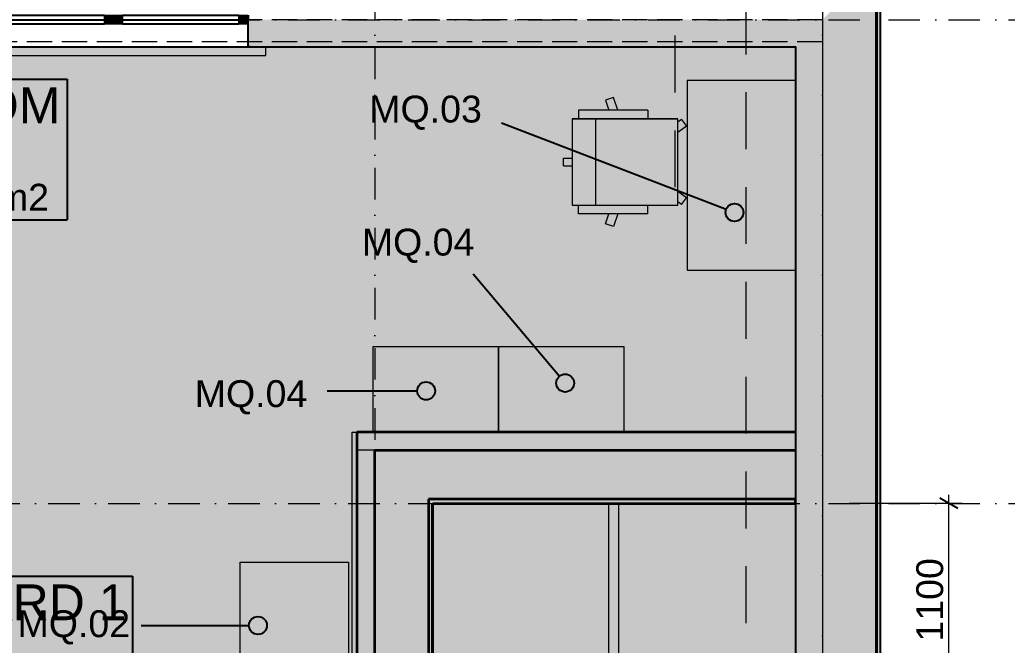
# Model space of a CAD drawing. Header units: millimetres. Extents: x -14278 to 96025, y -22378 to 34603.
# Drawn here: x 86368 to 91884, y 11759 to 15250 of the extents above; entities that cross this region are included whole.
import ezdxf
from ezdxf.enums import TextEntityAlignment as Align

# ---------------------------------------------------------------- set-up
doc = ezdxf.new("R2010")
doc.units = ezdxf.units.MM
doc.header["$MEASUREMENT"] = 0
for name, pattern in [('Dashed', [282.222223, 141.111112, -141.111112]), ('Dot & Dashed', [335.138881, 176.388884, -88.194442, 0, -70.555556]), ('Hidden Line', [195.611112, 141.111112, -54.5]), ('Long Dashed', [529.166651, 317.499995, -211.666656])]:
    doc.linetypes.add(name, pattern=pattern)
for name, color, linetype in [('A-Zz_20_10_90-T_TextFFEInternal', 7, 'Continuous'), ('A-Zz_60_50_80-P_MarkerSection', 7, 'Continuous'), ('A-Zz_60_50_80-P_MarkerSectionStairs', 7, 'Continuous'), ('New0', 7, 'Continuous'), ('NewA-Ee_25_10-M_WallsExternal', 7, 'Continuous'), ('NewA-Ee_25_10-M_WallsInternal', 7, 'Continuous'), ('NewA-Ee_30_10-M_Roofs', 7, 'Continuous'), ('NewA-Ee_30_40-M_Floors', 7, 'Continuous'), ('NewA-Ee_40_20-M_GeneralFFAndEInternalFixed', 7, 'Continuous'), ('NewA-Ee_40_20-M_GeneralFFAndEInternalMovable', 7, 'Continuous'), ('NewA-SL-M_SpacesInternal', 7, 'Continuous'), ('NewA-Ss_30_25-M_CeilingAndSoffitSystems', 7, 'Continuous'), ('NewA-Zz_20_10_90-T_TextFFEInternal', 7, 'Continuous'), ('NewA-Zz_20_20-D_DimensionDetail', 7, 'Continuous'), ('NewA-Zz_35_40_80-M_GridStructural', 7, 'Continuous'), ('NewA-Zz_50_90_00-M_GrossInternal', 7, 'Continuous'), ('NewA-Zz_60_50_90-P_VoidOpening', 7, 'Continuous')]:
    doc.layers.add(name, color=color, linetype=linetype)
doc.styles.add('GENERATED_STYLE_1', font='')
doc.styles.get('GENERATED_STYLE_1').set_extended_font_data('Arial')
doc.dimstyles.new('GENERATED_STYLE__1', dxfattribs={"dimtxt": 150, "dimasz": 76, "dimexe": 0.18, "dimexo": 300, "dimgap": 0.09, "dimtad": 1, "dimdec": 0, "dimzin": 0, "dimdsep": 46, "dimtxsty": 'GENERATED_STYLE_1', "dimblk": 'ARROWHEAD_2', "dimblk1": 'ARROWHEAD_2', "dimblk2": 'ARROWHEAD_2', "dimcen": 0.09, "dimclrd": 6, "dimclre": 6, "dimclrt": 7, "dimazin": 0, "dimtfac": 1, "dimtdec": 4, "dimtmove": 0, "dimatfit": 3, "dimfxl": 0, "dimtolj": 1, "dimtzin": 0, "dimarcsym": 0})

# ---------------------------------------------------------------- blocks, each defined once
blk = doc.blocks.new('STAIR #2_218_29_2', base_point=(92496.8, 9623.1))
at = {"layer": 'NewA-SL-M_SpacesInternal', "color": 253, "linetype": 'Continuous', "lineweight": 13}
for p, q in [((88675.8, 12550), (88675.8, 8050)), ((90701.4, 12550), (88675.8, 12550)), ((90701.4, 6700.3), (90701.4, 12550)), ((88675.8, 8050), (88351.7, 8050)), ((88351.7, 8050), (88351.7, 6700.3)), ((88351.7, 6700.3), (90701.4, 6700.3))]:
    blk.add_line(p, q, dxfattribs=at)
at = {"layer": 'NewA-SL-M_SpacesInternal', "linetype": 'Continuous'}
for p, q in [((91800.7, 9976.7), (91800.7, 9662.4)), ((91800.7, 9976.7), (93192.9, 9976.7)), ((93192.9, 9976.7), (93192.9, 9662.4)), ((91800.7, 9662.4), (91800.7, 9426.7)), ((93192.9, 9662.4), (93192.9, 9426.7)), ((91800.7, 9426.7), (91800.7, 9191)), ((93192.9, 9426.7), (93192.9, 9191)), ((91800.7, 9191), (93192.9, 9191))]:
    blk.add_line(p, q, dxfattribs=at)
at = {"layer": 'NewA-SL-M_SpacesInternal', "color": 5, "lineweight": 70, "style": 'GENERATED_STYLE_1'}
for tag, height, p in [('ROOM_NAME', 200, (92496.8, 9931)), ('ROOM_NUMBER', 150, (92496.8, 9628.1)), ('adj_text', 150, (92496.8, 9392.4))]:
    blk.add_attdef(tag, text='', height=height, dxfattribs=at).set_placement(p, align=Align.TOP_CENTER)
blk = doc.blocks.new('Slab_29_2', base_point=(88251.7, 6550.5))
at = {"layer": 'NewA-Ee_30_40-M_Floors', "linetype": 'Continuous', "lineweight": 13}
blk.add_hatch(color=254, dxfattribs=at).paths.add_polyline_path([(88251.7, 6550.5), (88251.7, 12847.7), (90701.4, 12847.7), (90701.4, 15099.7), (56152, 15099.7), (56152, 6550.5)])
at = {"layer": 'NewA-Ee_30_40-M_Floors', "color": 6, "linetype": 'Continuous', "lineweight": 13, "flags": 128}
blk.add_lwpolyline([(88251.7, 6550.5), (56152, 6550.5), (56152, 15099.7), (90701.4, 15099.7), (90701.4, 12847.7), (88251.7, 12847.7)], close=True, dxfattribs=at)
blk = doc.blocks.new('BEDROOM_215_36_2', base_point=(85873.5, 14565))
at = {"layer": 'NewA-SL-M_SpacesInternal', "color": 253, "linetype": 'Continuous', "lineweight": 13}
for p, q in [((90701.4, 15099.7), (84348.7, 15099.7)), ((90701.4, 12947.7), (90701.4, 15099.7)), ((88251.7, 11096.4), (88251.7, 12947.7)), ((88251.7, 12947.7), (90701.4, 12947.7))]:
    blk.add_line(p, q, dxfattribs=at)
at = {"layer": 'NewA-SL-M_SpacesInternal', "linetype": 'Continuous'}
for p, q in [((85114.8, 14918.6), (86632.1, 14918.6)), ((86632.1, 14918.6), (86632.1, 14604.3)), ((86632.1, 14604.3), (86632.1, 14368.6)), ((86632.1, 14368.6), (86632.1, 14132.8)), ((85114.8, 14132.8), (86632.1, 14132.8))]:
    blk.add_line(p, q, dxfattribs=at)
at = {"layer": 'NewA-SL-M_SpacesInternal', "color": 5, "lineweight": 70, "style": 'GENERATED_STYLE_1'}
for tag, height, p in [('ROOM_NAME', 200, (85873.5, 14872.8)), ('ROOM_NUMBER', 150, (85873.5, 14570)), ('adj_text', 150, (85873.5, 14334.3))]:
    blk.add_attdef(tag, text='', height=height, dxfattribs=at).set_placement(p, align=Align.TOP_CENTER)
blk = doc.blocks.new('CUPBOARD 1_215B_56_2', base_point=(86056.5, 11790.4))
at = {"layer": 'NewA-SL-M_SpacesInternal', "linetype": 'Continuous'}
for p, q in [((85114.8, 12144), (85114.8, 11829.7)), ((85114.8, 12144), (86998.1, 12144)), ((86998.1, 12144), (86998.1, 11829.7)), ((85114.8, 11829.7), (85114.8, 11594)), ((86998.1, 11829.7), (86998.1, 11594)), ((85114.8, 11594), (85114.8, 11358.3)), ((86998.1, 11594), (86998.1, 11358.3)), ((85114.8, 11358.3), (86998.1, 11358.3))]:
    blk.add_line(p, q, dxfattribs=at)
at = {"layer": 'NewA-SL-M_SpacesInternal', "color": 253, "linetype": 'Continuous', "lineweight": 13}
for p, q in [((87524.3, 10971.4), (87524.3, 9081)), ((88251.7, 10971.4), (87524.3, 10971.4)), ((88251.7, 9081), (88251.7, 10971.4)), ((87524.3, 9081), (88251.7, 9081))]:
    blk.add_line(p, q, dxfattribs=at)
at = {"layer": 'NewA-SL-M_SpacesInternal', "color": 5, "lineweight": 70, "style": 'GENERATED_STYLE_1'}
for tag, height, p in [('ROOM_NAME', 200, (86056.5, 12098.3)), ('ROOM_NUMBER', 150, (86056.5, 11795.4)), ('adj_text', 150, (86056.5, 11559.7))]:
    blk.add_attdef(tag, text='', height=height, dxfattribs=at).set_placement(p, align=Align.TOP_CENTER)
blk = doc.blocks.new('Slab_45_2', base_point=(84348.7, 15099.7))
at = {"layer": 'NewA-Ss_30_25-M_CeilingAndSoffitSystems', "linetype": 'Continuous', "lineweight": 0}
blk.add_hatch(color=255, dxfattribs=at).paths.add_polyline_path([(84348.7, 15099.7), (84348.7, 11096.4), (86121.3, 11096.4), (86121.3, 8145.4), (87399.3, 8145.4), (87399.3, 11096.4), (88225.4, 11096.4), (88225.4, 12947.7), (90701.4, 12947.7), (90701.4, 15099.7)])
at = {"layer": 'NewA-Ss_30_25-M_CeilingAndSoffitSystems', "color": 6, "linetype": 'Continuous', "lineweight": 13, "flags": 128}
blk.add_lwpolyline([(84348.7, 15099.7), (84348.7, 11096.4), (86121.3, 11096.4), (86121.3, 8145.4), (87399.3, 8145.4), (87399.3, 11096.4), (88225.4, 11096.4), (88225.4, 12947.7), (90701.4, 12947.7), (90701.4, 15099.7)], close=True, dxfattribs=at)
blk = doc.blocks.new('Slab_47_2', base_point=(90701.4, 6700.3))
at = {"layer": 'NewA-Ss_30_25-M_CeilingAndSoffitSystems', "linetype": 'Continuous', "lineweight": 0}
blk.add_hatch(color=255, dxfattribs=at).paths.add_polyline_path([(90701.4, 6700.3), (90701.4, 12550), (88669.9, 12550), (88669.9, 7827.6), (88351.7, 7827.6), (88351.7, 6700.3)])
at = {"layer": 'NewA-Ss_30_25-M_CeilingAndSoffitSystems', "color": 6, "linetype": 'Continuous', "lineweight": 13, "flags": 128}
blk.add_lwpolyline([(90701.4, 6700.3), (88351.7, 6700.3), (88351.7, 7827.6), (88669.9, 7827.6), (88669.9, 12550), (90701.4, 12550)], close=True, dxfattribs=at)
blk = doc.blocks.new('Slab_49_2', base_point=(89657.9, 12550))
at = {"layer": 'NewA-Ee_30_40-M_Floors', "linetype": 'Continuous', "lineweight": 13}
blk.add_hatch(color=254, dxfattribs=at).paths.add_polyline_path([(89657.9, 12550), (89657.9, 11439.8), (89713.4, 11439.8), (89713.4, 12550)])
at = {"layer": 'NewA-Ee_30_40-M_Floors', "color": 6, "linetype": 'Continuous', "lineweight": 13, "flags": 128}
blk.add_lwpolyline([(89657.9, 12550), (89713.4, 12550), (89713.4, 11439.8), (89657.9, 11439.8)], close=True, dxfattribs=at)
blk = doc.blocks.new('Double Window 19_2')
at = {"layer": 'NewA-Ee_25_10-M_WallsExternal', "linetype": 'Continuous', "lineweight": 13}
for points in [[(-750, 0), (-750, -50), (-700, -50), (-700, 0)], [(0, -50), (0, 0), (-50, 0), (-50, -50)], [(0, 0), (0, -50), (50, -50), (50, 0)], [(750, -50), (750, 0), (700, 0), (700, -50)]]:
    blk.add_hatch(color=104, dxfattribs=at).paths.add_polyline_path(points)
at = {"layer": 'NewA-Ee_25_10-M_WallsExternal', "linetype": 'Continuous'}
for p, q in [((-750, 300), (-750, 340)), ((-750, 340), (750, 340)), ((750, 340), (750, 300)), ((-700, 0), (-50, 0)), ((50, 0), (700, 0)), ((-750, -24.9), (-750, -50)), ((-700, -25), (-50, -25)), ((-50, -50), (-700, -50)), ((50, -25), (700, -25)), ((700, -50), (50, -50)), ((750, -24.9), (750, -50)), ((-750, -175.2), (750, -175.2))]:
    blk.add_line(p, q, dxfattribs=at)
at = {"layer": 'NewA-Ee_25_10-M_WallsExternal', "linetype": 'Dashed'}
blk.add_line((-750, 300), (750, 300), dxfattribs=at)
at = {"layer": 'NewA-Ee_25_10-M_WallsExternal', "color": 24, "linetype": 'Continuous', "lineweight": 13}
for p, q in [((-750, 0), (-700, 0)), ((-700, 0), (-700, -50)), ((-50, -50), (-50, 0)), ((-50, 0), (0, 0)), ((0, 0), (50, 0)), ((50, 0), (50, -50)), ((700, -50), (700, 0)), ((700, 0), (750, 0)), ((-700, -50), (-750, -50)), ((0, -50), (-50, -50)), ((50, -50), (0, -50)), ((750, -50), (700, -50))]:
    blk.add_line(p, q, dxfattribs=at)
at = {"layer": 'NewA-Ee_25_10-M_WallsExternal', "color": 92, "linetype": 'Continuous', "lineweight": 35}
for p, q in [((-750, 0), (-750, -24.9)), ((750, 0), (750, -24.9))]:
    blk.add_line(p, q, dxfattribs=at)
blk = doc.blocks.new('Wall_68_2', base_point=(56001.7, 15250))
at = {"layer": 'NewA-Ee_25_10-M_WallsExternal', "linetype": 'Continuous', "lineweight": 13}
for points in [[(90851.7, 15250), (87641.7, 15250), (87641.7, 15224.9), (87654.7, 15224.9), (87654.7, 15179.6), (90781.3, 15179.6)], [(87654.7, 15099.7), (87654.7, 15224.9), (87641.7, 15224.9), (87641.7, 15099.7)], [(87654.7, 15116.1), (90717.8, 15116.1), (90781.3, 15179.6), (87654.7, 15179.6)], [(87654.7, 15116.1), (87654.7, 15099.7), (90701.4, 15099.7), (90717.8, 15116.1)]]:
    blk.add_hatch(color=6, dxfattribs=at).paths.add_polyline_path(points)
at = {"layer": 'NewA-Ee_25_10-M_WallsExternal', "color": 92, "linetype": 'Continuous', "lineweight": 35}
blk.add_line((87641.7, 15274.9), (87641.7, 15250), dxfattribs=at)
at = {"layer": 'NewA-Ee_25_10-M_WallsExternal', "linetype": 'Continuous'}
for p, q in [((87641.7, 15250), (87641.7, 15224.9)), ((87641.7, 15224.9), (87641.7, 15179.6)), ((87641.7, 15179.6), (87641.7, 15116.1)), ((87641.7, 15116.1), (87641.7, 15099.7)), ((87654.7, 15099.7), (87641.7, 15099.7))]:
    blk.add_line(p, q, dxfattribs=at)
at = {"layer": 'NewA-Ee_25_10-M_WallsExternal', "linetype": 'Continuous', "flags": 128}
blk.add_lwpolyline([(87654.7, 15099.7), (90701.4, 15099.7)], dxfattribs=at)
at = {"layer": 'NewA-Ee_25_10-M_WallsExternal', "linetype": 'Continuous', "zscale": 1000}
blk.add_blockref('Double Window 19_2', (86891.7, 15274.9), dxfattribs=at)
blk = doc.blocks.new('Wall_70_2', base_point=(90851.7, 15250))
at = {"layer": 'NewA-Ee_25_10-M_WallsExternal', "linetype": 'Continuous', "lineweight": 13}
for points in [[(91156.5, 15554.8), (91156.5, 6245.2), (91176.6, 6225.1), (91176.6, 15574.9)], [(90851.7, 15250), (90851.7, 6550), (91151.8, 6250), (91151.8, 15550)], [(90781.3, 15179.6), (90781.3, 6620.4), (90851.7, 6550), (90851.7, 15250)], [(90717.8, 15116.1), (90717.8, 6683.9), (90781.3, 6620.4), (90781.3, 15179.6)], [(90701.4, 15099.7), (90701.4, 6700.3), (90717.8, 6683.9), (90717.8, 15116.1)]]:
    blk.add_hatch(color=6, dxfattribs=at).paths.add_polyline_path(points)
at = {"layer": 'NewA-Ee_25_10-M_WallsExternal', "color": 92, "linetype": 'Continuous', "lineweight": 35}
blk.add_line((91151.8, 15550), (91151.8, 6250), dxfattribs=at)
at = {"layer": 'NewA-Ee_25_10-M_WallsExternal', "linetype": 'Continuous'}
blk.add_line((91156.5, 15554.8), (91156.5, 6245.2), dxfattribs=at)
at = {"layer": 'NewA-Ee_25_10-M_WallsExternal', "linetype": 'Continuous', "flags": 128}
for points in [[(91176.6, 6225.1), (91176.6, 15574.9)], [(90701.4, 15099.7), (90701.4, 12947.7)], [(90701.4, 12847.7), (90701.4, 6700.3)]]:
    blk.add_lwpolyline(points, dxfattribs=at)
blk = doc.blocks.new('Door 19_12')
at = {"layer": 'NewA-Ee_25_10-M_WallsInternal', "linetype": 'Continuous', "lineweight": 13}
for points in [[(465, 930), (420, 930), (420, 0), (465, 0)], [(-465, -100), (-465, 0), (-505, 0), (-505, -100)], [(505, -100), (505, 0), (465, 0), (465, -100)]]:
    blk.add_hatch(color=255, dxfattribs=at).paths.add_polyline_path(points)
at = {"layer": 'NewA-Ee_25_10-M_WallsInternal', "linetype": 'Continuous'}
for p, q in [((420, 0), (420, 930)), ((420, 930), (465, 930)), ((465, 930), (465, 0)), ((-465, 0), (-505, 0)), ((-505, 0), (-505, -100)), ((-465, -100), (-465, 0)), ((465, 0), (420, 0)), ((505, 0), (465, 0)), ((465, 0), (465, -100)), ((505, -100), (505, 0)), ((-505, -100), (-465, -100)), ((465, -100), (505, -100))]:
    blk.add_line(p, q, dxfattribs=at)
at = {"layer": 'NewA-Ee_25_10-M_WallsInternal', "color": 92, "linetype": 'Continuous', "lineweight": 35}
for p, q in [((-505, -100), (-505, 0)), ((505, -100), (505, 0))]:
    blk.add_line(p, q, dxfattribs=at)
at = {"layer": 'NewA-Ee_25_10-M_WallsInternal', "color": 6, "linetype": 'Continuous', "lineweight": 13}
blk.add_arc((465, 0), 930, 90, 180, dxfattribs=at)
blk = doc.blocks.new('D Marker 19')
at = {"layer": 'NewA-Ee_25_10-M_WallsInternal', "style": 'GENERATED_STYLE_1'}
blk.add_attdef('AC_WIDO_ID', text='', height=125, dxfattribs=at).set_placement((-262.1, 94.8), align=Align.BOTTOM_LEFT)
blk = doc.blocks.new('Wall_113_2', base_point=(88251.7, 6550))
at = {"layer": 'NewA-Ee_25_10-M_WallsInternal', "linetype": 'Continuous', "lineweight": 13}
for points in [[(88351.7, 12847.7), (88251.7, 12947.7), (88251.7, 7755.1), (88351.7, 7755.1)], [(88251.7, 6745.1), (88251.7, 6700.3), (88351.7, 6700.3), (88351.7, 6745.1)]]:
    blk.add_hatch(color=6, dxfattribs=at).paths.add_polyline_path(points)
at = {"layer": 'NewA-Ee_25_10-M_WallsInternal', "color": 92, "linetype": 'Continuous', "lineweight": 35}
for p, q in [((88251.7, 7755.1), (88351.7, 7755.1)), ((88251.7, 6745.1), (88351.7, 6745.1))]:
    blk.add_line(p, q, dxfattribs=at)
at = {"layer": 'NewA-Ee_25_10-M_WallsInternal', "color": 92, "linetype": 'Continuous', "lineweight": 35, "flags": 128}
for points in [[(88251.7, 12947.7), (88251.7, 11096.4)], [(88351.7, 11096.4), (88351.7, 12847.7)], [(88251.7, 10971.4), (88251.7, 9081)], [(88351.7, 9081), (88351.7, 10971.4)], [(88251.7, 8956), (88251.7, 8145.4)], [(88351.7, 7755.1), (88351.7, 8956)], [(88251.7, 7995.4), (88251.7, 7755.1)], [(88251.7, 6745.1), (88251.7, 6700.3)], [(88351.7, 6700.3), (88351.7, 6745.1)]]:
    blk.add_lwpolyline(points, dxfattribs=at)
at = {"layer": 'NewA-Ee_25_10-M_WallsInternal', "linetype": 'Continuous', "zscale": 1000, "rotation": 270}
blk.add_blockref('Door 19_12', (88351.7, 7250.1), dxfattribs=at)
at = {"layer": 'NewA-Ee_25_10-M_WallsInternal'}
ref = blk.add_blockref('D Marker 19', (88251.7, 7250.1), dxfattribs=dict(at, rotation=90))
ref.add_attrib('AC_WIDO_ID', 'D217B', dxfattribs={"color": 7, "height": 125, "rotation": 90, "style": 'GENERATED_STYLE_1'}).set_placement((88580.8, 7030.9), align=Align.BOTTOM_LEFT)
blk = doc.blocks.new('Wall_114_2', base_point=(88251.7, 12947.7))
at = {"layer": 'NewA-Ee_25_10-M_WallsInternal', "linetype": 'Continuous', "lineweight": 13}
blk.add_hatch(color=6, dxfattribs=at).paths.add_polyline_path([(88351.7, 12847.7), (90701.4, 12847.7), (90701.4, 12947.7), (88251.7, 12947.7)])
at = {"layer": 'NewA-Ee_25_10-M_WallsInternal', "color": 92, "linetype": 'Continuous', "lineweight": 35, "flags": 128}
for points in [[(90701.4, 12947.7), (88251.7, 12947.7)], [(88351.7, 12847.7), (90701.4, 12847.7)]]:
    blk.add_lwpolyline(points, dxfattribs=at)
blk = doc.blocks.new('Wall_133_2', base_point=(88675.8, 12550))
at = {"layer": 'NewA-Ee_25_10-M_WallsInternal', "linetype": 'Continuous', "lineweight": 13}
blk.add_hatch(color=6, dxfattribs=at).paths.add_polyline_path([(88675.8, 12550), (90701.4, 12550), (90701.4, 12575), (88650.8, 12575)])
at = {"layer": 'NewA-Ee_25_10-M_WallsInternal', "color": 92, "linetype": 'Continuous', "lineweight": 35, "flags": 128}
for points in [[(90701.4, 12575), (88650.8, 12575)], [(88675.8, 12550), (90701.4, 12550)], [(90701.4, 12550), (90701.4, 12575)]]:
    blk.add_lwpolyline(points, dxfattribs=at)
blk = doc.blocks.new('Wall_134_2', base_point=(88675.8, 12550))
at = {"layer": 'NewA-Ee_25_10-M_WallsInternal', "linetype": 'Continuous', "lineweight": 13}
blk.add_hatch(color=6, dxfattribs=at).paths.add_polyline_path([(88650.8, 12575), (88650.8, 8075), (88675.8, 8050), (88675.8, 12550)])
at = {"layer": 'NewA-Ee_25_10-M_WallsInternal', "color": 92, "linetype": 'Continuous', "lineweight": 35, "flags": 128}
for points in [[(88650.8, 12575), (88650.8, 8075)], [(88675.8, 8050), (88675.8, 12550)]]:
    blk.add_lwpolyline(points, dxfattribs=at)
blk = doc.blocks.new('Standard grid marker')
at = {"layer": 'NewA-Zz_35_40_80-M_GridStructural', "color": 6, "linetype": 'Dot & Dashed', "lineweight": 13}
blk.add_line((1000, 0), (18130.8, 0), dxfattribs=at)
at = {"layer": 'NewA-Zz_35_40_80-M_GridStructural', "style": 'GENERATED_STYLE_1'}
blk.add_attdef('AC_MarkerText_1', text='', height=250, rotation=90, dxfattribs=at).set_placement((-250, 14.3), align=Align.MIDDLE_CENTER)
blk = doc.blocks.new('Standard grid marker_2')
at = {"layer": 'NewA-Zz_35_40_80-M_GridStructural', "color": 6, "linetype": 'Dot & Dashed', "lineweight": 13}
blk.add_line((1000, 0), (40175.6, 0), dxfattribs=at)
at = {"layer": 'NewA-Zz_35_40_80-M_GridStructural', "style": 'GENERATED_STYLE_1'}
blk.add_attdef('AC_MarkerText_1', text='', height=250, dxfattribs=at).set_placement((41425.6, 14.3), align=Align.MIDDLE_CENTER)
blk = doc.blocks.new('Standard grid marker_3')
at = {"layer": 'NewA-Zz_35_40_80-M_GridStructural', "color": 6, "linetype": 'Dot & Dashed', "lineweight": 13}
blk.add_line((0, 0), (19130.8, 0), dxfattribs=at)
blk = doc.blocks.new('Venetian Blind 19')
at = {"layer": 'NewA-Ee_40_20-M_GeneralFFAndEInternalFixed', "color": 1, "linetype": 'Continuous', "lineweight": 18}
for p, q in [((1700, 50), (0, 50)), ((0, 50), (0, 0)), ((0, 0), (1700, 0)), ((1700, 0), (1700, 50))]:
    blk.add_line(p, q, dxfattribs=at)
blk = doc.blocks.new('Office Desk Rect 19')
at = {"layer": 'NewA-Ee_40_20-M_GeneralFFAndEInternalMovable', "color": 1, "linetype": 'Continuous', "lineweight": 18}
for p, q in [((1058.8625, 604.8375), (0, 604.8375)), ((0, 604.8375), (0, 0)), ((1058.8625, 0), (1058.8625, 604.8375)), ((0, 0), (1058.8625, 0))]:
    blk.add_line(p, q, dxfattribs=at)
blk = doc.blocks.new('Office Chair 04 19')
at = {"layer": 'NewA-Ee_40_20-M_GeneralFFAndEInternalMovable', "color": 1, "linetype": 'Continuous', "lineweight": 18}
for p, q in [((335.5, 682), (335.5, 632.6)), ((335.5, 682), (379.5, 682)), ((379.5, 682), (379.5, 632.6)), ((597.6, 632.6), (117.3, 632.6)), ((117.3, 632.6), (117.3, 43.3)), ((117.3, 632.6), (117.3, 43.3)), ((597.6, 632.6), (597.6, 43.3)), ((597.6, 43.3), (597.6, 632.6)), ((597.6, 632.6), (597.6, 43.3)), ((67.3, 210.1), (67.3, 598.2)), ((67.3, 598.2), (117.3, 598.2)), ((647.6, 598.2), (597.6, 598.2)), ((647.6, 210.1), (647.6, 598.2)), ((117.3, 501), (597.6, 501)), ((-3.2, 401.5), (11.5, 446.7)), ((11.5, 446.7), (67.3, 428.6)), ((703.4, 446.7), (647.6, 428.6)), ((718.1, 401.5), (703.4, 446.7)), ((67.3, 378.6), (-3.2, 401.5)), ((647.6, 378.6), (718.1, 401.5)), ((67.3, 210.1), (117.3, 210.1)), ((67.3, 210.1), (117.3, 210.1)), ((647.6, 210.1), (597.6, 210.1)), ((647.6, 210.1), (597.6, 210.1)), ((117.3, 43.3), (597.6, 43.3)), ((119.9, 21.7), (135.6, 43.3)), ((119.9, 21.7), (157.3, -5.4)), ((157.3, -5.4), (192.7, 43.3)), ((557.7, -5.4), (522.2, 43.3)), ((595, 21.7), (557.7, -5.4)), ((595, 21.7), (579.3, 43.3))]:
    blk.add_line(p, q, dxfattribs=at)
blk = doc.blocks.new('Wardrobe 19')
at = {"layer": 'NewA-Ee_40_20-M_GeneralFFAndEInternalMovable', "color": 1, "linetype": 'Continuous', "lineweight": 18}
for p, q in [((1059.4, 604.8), (0, 604.8)), ((0, 604.8), (0, 0)), ((1059.4, 0), (1059.4, 604.8)), ((0, 0), (1059.4, 0))]:
    blk.add_line(p, q, dxfattribs=at)
blk = doc.blocks.new('Credenza 19_2')
at = {"layer": 'NewA-Ee_40_20-M_GeneralFFAndEInternalMovable', "color": 1, "linetype": 'Continuous', "lineweight": 18}
for p, q in [((700, 478.4), (0, 478.4)), ((0, 478.4), (0, 0)), ((700, 0), (700, 478.4)), ((0, 0), (700, 0))]:
    blk.add_line(p, q, dxfattribs=at)
blk = doc.blocks.new('Beam_16_2', base_point=(90851.7, 6550))
at = {"layer": 'NewA-Ee_30_10-M_Roofs', "color": 6, "linetype": 'Hidden Line', "lineweight": 13}
for q in [(56001.7, 15250), (90851.7, 6550)]:
    blk.add_line((90851.7, 15250), q, dxfattribs=at)
blk = doc.blocks.new('Line_91_2', base_point=(87046.8, 11869.1))
at = {"layer": 'NewA-Zz_20_10_90-T_TextFFEInternal', "linetype": 'Continuous'}
blk.add_hatch(color=256, dxfattribs=at).paths.add_polyline_path([(87748.3, 11869.1), (87744.5, 11888.2), (87733.7, 11904.4), (87717.4, 11915.3), (87698.3, 11919.1), (87679.2, 11915.3), (87663, 11904.4), (87652.1, 11888.2), (87648.3, 11869.1), (87652.1, 11849.9), (87663, 11833.7), (87679.2, 11822.9), (87698.3, 11819.1), (87717.4, 11822.9), (87733.7, 11833.7), (87744.5, 11849.9)])
blk.add_line((87046.8, 11869.1), (87648.3, 11869.1), dxfattribs=at)
blk.add_circle((87698.3, 11869.1), 50, dxfattribs=at)
blk = doc.blocks.new('Line_92_2', base_point=(88084.7, 13178.3))
at = {"layer": 'NewA-Zz_20_10_90-T_TextFFEInternal', "linetype": 'Continuous'}
blk.add_hatch(color=256, dxfattribs=at).paths.add_polyline_path([(88688, 13178.3), (88684.1, 13197.4), (88673.3, 13213.7), (88657.1, 13224.5), (88638, 13228.3), (88618.8, 13224.5), (88602.6, 13213.7), (88591.8, 13197.4), (88588, 13178.3), (88591.8, 13159.2), (88602.6, 13142.9), (88618.8, 13132.1), (88638, 13128.3), (88657.1, 13132.1), (88673.3, 13142.9), (88684.1, 13159.2)])
blk.add_line((88084.7, 13178.3), (88588, 13178.3), dxfattribs=at)
blk.add_circle((88638, 13178.3), 50, dxfattribs=at)
blk = doc.blocks.new('Line_93_2', base_point=(88901.1, 13832.3))
at = {"layer": 'NewA-Zz_20_10_90-T_TextFFEInternal', "linetype": 'Continuous'}
blk.add_hatch(color=256, dxfattribs=at).paths.add_polyline_path([(89464.7, 13222.1), (89460.9, 13241.3), (89450.1, 13257.5), (89433.9, 13268.3), (89414.7, 13272.1), (89395.6, 13268.3), (89379.4, 13257.5), (89368.5, 13241.3), (89364.7, 13222.1), (89368.5, 13203), (89379.4, 13186.8), (89395.6, 13176), (89414.7, 13172.1), (89433.9, 13176), (89450.1, 13186.8), (89460.9, 13203)])
blk.add_line((88901.1, 13832.3), (89382.5, 13260.4), dxfattribs=at)
blk.add_circle((89414.7, 13222.1), 50, dxfattribs=at)
blk = doc.blocks.new('Line_94_2', base_point=(89059.9, 14675.5))
at = {"layer": 'NewA-Zz_20_10_90-T_TextFFEInternal', "linetype": 'Continuous'}
blk.add_hatch(color=256, dxfattribs=at).paths.add_polyline_path([(90410.6, 14174.3), (90406.8, 14193.5), (90396, 14209.7), (90379.8, 14220.5), (90360.6, 14224.3), (90341.5, 14220.5), (90325.3, 14209.7), (90314.4, 14193.5), (90310.6, 14174.3), (90314.4, 14155.2), (90325.3, 14139), (90341.5, 14128.1), (90360.6, 14124.3), (90379.8, 14128.1), (90396, 14139), (90406.8, 14155.2)])
blk.add_line((89059.9, 14675.5), (90314, 14192.3), dxfattribs=at)
blk.add_circle((90360.6, 14174.3), 50, dxfattribs=at)
blk = doc.blocks.new('*D1045', base_point=(56001.7, 0))
at = {"layer": 'NewA-Zz_20_20-D_DimensionDetail', "linetype": 'Continuous'}
for p, q in [((91608.2, 12521.1), (91508.2, 12578.9)), ((91508.2, 11478.9), (91608.2, 11421.1))]:
    blk.add_line(p, q, dxfattribs=at)
at = {"layer": 'NewA-Zz_20_20-D_DimensionDetail', "color": 6, "linetype": 'Continuous', "lineweight": 13}
for p, q in [((91558.2, 12550), (91558.2, 12598.9)), ((91633.2, 12550), (91001.4, 12550)), ((91558.2, 11450), (91558.2, 12550)), ((91633.2, 11450), (91001.4, 11450)), ((91558.2, 11401.1), (91558.2, 11450))]:
    blk.add_line(p, q, dxfattribs=at)
at = {"layer": 'NewA-Zz_20_20-D_DimensionDetail', "insert": (91528.2, 11778.8), "char_height": 150, "attachment_point": 7, "rotation": 90, "style": 'GENERATED_STYLE_1'}
blk.add_mtext('\\A1;{\\fArial|b0|i0|c0|p34;1100}', dxfattribs=at)
blk = doc.blocks.new('ARROWHEAD_2')
at = {"color": 0, "linetype": 'Continuous', "lineweight": 0}
for p, q in [((0, 0), (-1, 0)), ((-0.378, -0.655), (0.378, 0.655))]:
    blk.add_line(p, q, dxfattribs=at)
blk = doc.blocks.new('Cutting Plane_20_2', base_point=(90426.3, 4732))
at = {"layer": 'A-Zz_60_50_80-P_MarkerSectionStairs', "color": 6, "linetype": 'Long Dashed', "lineweight": 13}
blk.add_line((90426.3, 5532), (90426.3, 16199.9), dxfattribs=at)
blk = doc.blocks.new('Label_187_2', base_point=(86245, 12038.2))
at = {"layer": 'A-Zz_20_10_90-T_TextFFEInternal', "insert": (86670, 11953.9), "char_height": 150, "attachment_point": 2, "style": 'GENERATED_STYLE_1'}
blk.add_mtext('\\fArial|b0|i0|c0|p34;MQ.02\\fArial|b0|i0|c0|p34;\\fArial|b0|i0|c0|p34;\\fArial|b0|i0|c0|p34;\\fArial|b0|i0|c0|p34;\\fArial|b0|i0|c0|p34;\\fArial|b0|i0|c0|p34;\\fArial|b0|i0|c0|p34;\\fArial|b0|i0|c0|p34;\\fArial|b0|i0|c0|p34;\\fArial|b0|i0|c0|p34;\\fArial|b0|i0|c0|p34;\\fArial|b0|i0|c0|p34;\\fArial|b0|i0|c0|p34;\\fArial|b0|i0|c0|p34;\\fArial|b0|i0|c0|p34;\\fArial|b0|i0|c0|p34;\\fArial|b0|i0|c0|p34;\\fArial|b0|i0|c0|p34;\\fArial|b0|i0|c0|p34;\\fArial|b0|i0|c0|p34;\\fArial|b0|i0|c0|p34;\\fArial|b0|i0|c0|p34;\\fArial|b0|i0|c0|p34;\\fArial|b0|i0|c0|p34;\\fArial|b0|i0|c0|p34;\\fArial|b0|i0|c0|p34;\\fArial|b0|i0|c0|p34;\\fArial|b0|i0|c0|p34;\\fArial|b0|i0|c0|p34;}', dxfattribs=at)
blk = doc.blocks.new('Label_188_2', base_point=(87234.7, 13322.4))
at = {"layer": 'A-Zz_20_10_90-T_TextFFEInternal', "insert": (87659.7, 13238.1), "char_height": 150, "attachment_point": 2, "style": 'GENERATED_STYLE_1'}
blk.add_mtext('\\fArial|b0|i0|c0|p34;MQ.04\\fArial|b0|i0|c0|p34;\\fArial|b0|i0|c0|p34;\\fArial|b0|i0|c0|p34;\\fArial|b0|i0|c0|p34;\\fArial|b0|i0|c0|p34;\\fArial|b0|i0|c0|p34;\\fArial|b0|i0|c0|p34;\\fArial|b0|i0|c0|p34;\\fArial|b0|i0|c0|p34;\\fArial|b0|i0|c0|p34;\\fArial|b0|i0|c0|p34;\\fArial|b0|i0|c0|p34;\\fArial|b0|i0|c0|p34;\\fArial|b0|i0|c0|p34;\\fArial|b0|i0|c0|p34;\\fArial|b0|i0|c0|p34;\\fArial|b0|i0|c0|p34;\\fArial|b0|i0|c0|p34;\\fArial|b0|i0|c0|p34;\\fArial|b0|i0|c0|p34;\\fArial|b0|i0|c0|p34;\\fArial|b0|i0|c0|p34;\\fArial|b0|i0|c0|p34;\\fArial|b0|i0|c0|p34;\\fArial|b0|i0|c0|p34;\\fArial|b0|i0|c0|p34;\\fArial|b0|i0|c0|p34;\\fArial|b0|i0|c0|p34;\\fArial|b0|i0|c0|p34;}', dxfattribs=at)
blk = doc.blocks.new('Label_189_2', base_point=(88168.1, 14168.1))
at = {"layer": 'A-Zz_20_10_90-T_TextFFEInternal', "insert": (88593.1, 14083.8), "char_height": 150, "attachment_point": 2, "style": 'GENERATED_STYLE_1'}
blk.add_mtext('\\fArial|b0|i0|c0|p34;MQ.04\\fArial|b0|i0|c0|p34;\\fArial|b0|i0|c0|p34;\\fArial|b0|i0|c0|p34;\\fArial|b0|i0|c0|p34;\\fArial|b0|i0|c0|p34;\\fArial|b0|i0|c0|p34;\\fArial|b0|i0|c0|p34;\\fArial|b0|i0|c0|p34;\\fArial|b0|i0|c0|p34;\\fArial|b0|i0|c0|p34;\\fArial|b0|i0|c0|p34;\\fArial|b0|i0|c0|p34;\\fArial|b0|i0|c0|p34;\\fArial|b0|i0|c0|p34;\\fArial|b0|i0|c0|p34;\\fArial|b0|i0|c0|p34;\\fArial|b0|i0|c0|p34;\\fArial|b0|i0|c0|p34;\\fArial|b0|i0|c0|p34;\\fArial|b0|i0|c0|p34;\\fArial|b0|i0|c0|p34;\\fArial|b0|i0|c0|p34;\\fArial|b0|i0|c0|p34;\\fArial|b0|i0|c0|p34;\\fArial|b0|i0|c0|p34;\\fArial|b0|i0|c0|p34;\\fArial|b0|i0|c0|p34;\\fArial|b0|i0|c0|p34;\\fArial|b0|i0|c0|p34;}', dxfattribs=at)
blk = doc.blocks.new('Label_190_2', base_point=(88209.9, 14910.8))
at = {"layer": 'A-Zz_20_10_90-T_TextFFEInternal', "insert": (88634.9, 14826.5), "char_height": 150, "attachment_point": 2, "style": 'GENERATED_STYLE_1'}
blk.add_mtext('\\fArial|b0|i0|c0|p34;MQ.03\\fArial|b0|i0|c0|p34;\\fArial|b0|i0|c0|p34;\\fArial|b0|i0|c0|p34;\\fArial|b0|i0|c0|p34;\\fArial|b0|i0|c0|p34;\\fArial|b0|i0|c0|p34;\\fArial|b0|i0|c0|p34;\\fArial|b0|i0|c0|p34;\\fArial|b0|i0|c0|p34;\\fArial|b0|i0|c0|p34;\\fArial|b0|i0|c0|p34;\\fArial|b0|i0|c0|p34;\\fArial|b0|i0|c0|p34;\\fArial|b0|i0|c0|p34;\\fArial|b0|i0|c0|p34;\\fArial|b0|i0|c0|p34;\\fArial|b0|i0|c0|p34;\\fArial|b0|i0|c0|p34;\\fArial|b0|i0|c0|p34;\\fArial|b0|i0|c0|p34;\\fArial|b0|i0|c0|p34;\\fArial|b0|i0|c0|p34;\\fArial|b0|i0|c0|p34;\\fArial|b0|i0|c0|p34;\\fArial|b0|i0|c0|p34;\\fArial|b0|i0|c0|p34;\\fArial|b0|i0|c0|p34;\\fArial|b0|i0|c0|p34;\\fArial|b0|i0|c0|p34;}', dxfattribs=at)
blk = doc.blocks.new('Cutting Plane_23_2', base_point=(90028.5, -2269))
at = {"layer": 'A-Zz_60_50_80-P_MarkerSection', "color": 6, "linetype": 'Long Dashed', "lineweight": 13}
blk.add_line((90028.5, 14315.3), (90028.5, 18515.3), dxfattribs=at)
blk = doc.blocks.new('Beam_18_2', base_point=(90851.7, 6426.7))
at = {"layer": 'NewA-Zz_60_50_90-P_VoidOpening', "color": 6, "linetype": 'Hidden Line', "lineweight": 13}
for q in [(56001.7, 15126.7), (90851.7, 6426.7)]:
    blk.add_line((90851.7, 15126.7), q, dxfattribs=at)

msp = doc.modelspace()

# ---------------------------------------------------------------- hatches: boundary and pattern name
at = {"layer": 'NewA-Zz_50_90_00-M_GrossInternal', "linetype": 'Continuous', "lineweight": 140}
msp.add_hatch(color=1, dxfattribs=at).paths.add_polyline_path([(56152, 15099.7), (90701.4, 15099.7), (90701.4, 6700.3), (61501.4, 6700.3), (61501.4, 2150.3), (58052, 2150.3), (58052, 6700.3), (56152, 6700.3)])

# ---------------------------------------------------------------- linework, layer by layer
at = {"layer": 'New0', "linetype": 'Continuous', "flags": 128}
msp.add_lwpolyline([(88675.8, 12550), (90701.4, 12550), (90701.4, 8883.5), (90215.7, 9042.3), (90161.7, 8954.5), (90223.1, 9145), (90168, 9057.1), (89721.4, 9203.2), (89721.4, 11450), (89655.8, 11450), (89655.8, 8450.2), (89655.8, 8411.5), (90701.4, 8411.5), (90701.4, 8376.6), (89620.9, 8376.6), (89620.9, 8450.2), (88748.8, 8450.2), (88748.8, 8144.8), (88675.8, 8144.8), (88675.8, 8179.8), (88713.9, 8179.8), (88713.9, 8450.2), (88675.8, 8450.2)], close=True, dxfattribs=at)
at = {"layer": 'NewA-Zz_50_90_00-M_GrossInternal', "linetype": 'Continuous', "flags": 128}
msp.add_lwpolyline([(56152, 15099.7), (90701.4, 15099.7), (90701.4, 6700.3), (61501.4, 6700.3), (61501.4, 2150.3), (58052, 2150.3), (58052, 6700.3), (56152, 6700.3)], close=True, dxfattribs=at)

# ---------------------------------------------------------------- block references
at = {"layer": 'A-Zz_20_10_90-T_TextFFEInternal', "color": 6, "linetype": 'Continuous', "lineweight": 13}
for name, p in [('Label_190_2', (88209.9, 14910.8)), ('Label_189_2', (88168.1, 14168.1)), ('Label_188_2', (87234.7, 13322.4)), ('Label_187_2', (86245, 12038.2))]:
    msp.add_blockref(name, p, dxfattribs=at)
at = {"layer": 'A-Zz_60_50_80-P_MarkerSection', "color": 6, "lineweight": 13}
msp.add_blockref('Cutting Plane_23_2', (90028.5, -2269), dxfattribs=at)
at = {"layer": 'A-Zz_60_50_80-P_MarkerSectionStairs', "color": 6, "lineweight": 13}
msp.add_blockref('Cutting Plane_20_2', (90426.3, 4732), dxfattribs=at)
at = {"layer": 'NewA-Ee_25_10-M_WallsExternal', "color": 92, "lineweight": 35}
for name, p in [('Wall_68_2', (56001.7, 15250)), ('Wall_70_2', (90851.7, 15250))]:
    msp.add_blockref(name, p, dxfattribs=at)
at = {"layer": 'NewA-Ee_25_10-M_WallsInternal', "color": 92, "lineweight": 35}
for name, p in [('Wall_113_2', (88251.7, 6550)), ('Wall_114_2', (88251.7, 12947.7)), ('Wall_133_2', (88675.8, 12550)), ('Wall_134_2', (88675.8, 12550))]:
    msp.add_blockref(name, p, dxfattribs=at)
at = {"layer": 'NewA-Ee_30_10-M_Roofs', "color": 6, "lineweight": 13}
msp.add_blockref('Beam_16_2', (90851.7, 6550), dxfattribs=at)
at = {"layer": 'NewA-Ee_30_40-M_Floors', "color": 6, "linetype": 'Continuous', "lineweight": 13}
for name, p in [('Slab_29_2', (88251.7, 6550.5)), ('Slab_49_2', (89657.9, 12550))]:
    msp.add_blockref(name, p, dxfattribs=at)
at = {"layer": 'NewA-Ee_40_20-M_GeneralFFAndEInternalFixed', "color": 6, "linetype": 'Continuous', "lineweight": 13, "zscale": 1000}
msp.add_blockref('Venetian Blind 19', (86041.7, 15049.7), dxfattribs=at)
at = {"layer": 'NewA-Ee_40_20-M_GeneralFFAndEInternalMovable', "color": 6, "linetype": 'Continuous', "lineweight": 13, "zscale": 1000}
for name, p, rotation in [('Office Desk Rect 19', (90096.6, 14910.8), 270), ('Office Chair 04 19', (90086.9, 14098.6), 90)]:
    msp.add_blockref(name, p, dxfattribs=dict(at, rotation=rotation))
at = {"layer": 'NewA-Ee_40_20-M_GeneralFFAndEInternalMovable', "color": 6, "linetype": 'Continuous', "lineweight": 13, "xscale": -1, "zscale": 1000}
for name, p, rotation in [('Credenza 19_2', (88342.9, 13426), 180), ('Credenza 19_2', (89042.9, 13426), 180), ('Wardrobe 19', (87599.4, 11163.6), 270)]:
    msp.add_blockref(name, p, dxfattribs=dict(at, rotation=rotation))
at = {"layer": 'NewA-SL-M_SpacesInternal', "linetype": 'Continuous'}
ref = msp.add_blockref('BEDROOM_215_36_2', (85873.5, 14565), dxfattribs=at)
ref.add_attrib('ROOM_NAME', 'BEDROOM', dxfattribs={"color": 5, "lineweight": 70, "height": 200, "style": 'GENERATED_STYLE_1'}).set_placement((85873.5, 14872.8), align=Align.TOP_CENTER)
ref.add_attrib('adj_text', 'Area: 24.7 m2', dxfattribs={"color": 5, "lineweight": 70, "height": 150, "style": 'GENERATED_STYLE_1'}).set_placement((85873.5, 14334.3), align=Align.TOP_CENTER)
for name, p, values in [('STAIR #2_218_29_2', (92496.8, 9623.1), {'ROOM_NAME': 'STAIR #2', 'ROOM_NUMBER': '218', 'adj_text': 'Area: 12.3 m2'}), ('CUPBOARD 1_215B_56_2', (86056.5, 11790.4), {'ROOM_NAME': 'CUPBOARD 1', 'ROOM_NUMBER': '215B', 'adj_text': 'Area: 1.4 m2'})]:
    msp.add_blockref(name, p, dxfattribs=at).add_auto_attribs(values)
at = {"layer": 'NewA-Ss_30_25-M_CeilingAndSoffitSystems', "color": 6, "linetype": 'Continuous', "lineweight": 13}
for name, p in [('Slab_45_2', (84348.7, 15099.7)), ('Slab_47_2', (90701.4, 6700.3))]:
    msp.add_blockref(name, p, dxfattribs=at)
at = {"layer": 'NewA-Zz_20_10_90-T_TextFFEInternal', "linetype": 'Continuous'}
for name, p in [('Line_94_2', (89059.9, 14675.5)), ('Line_93_2', (88901.1, 13832.3)), ('Line_92_2', (88084.7, 13178.3)), ('Line_91_2', (87046.8, 11869.1))]:
    msp.add_blockref(name, p, dxfattribs=at)
at = {"layer": 'NewA-Zz_35_40_80-M_GridStructural', "color": 1, "linetype": 'Continuous', "lineweight": 18, "zscale": 1000}
for name, p, rotation in [('Standard grid marker', (88351.7, 17770.2), 270), ('Standard grid marker', (90851.7, 17770.2), 270), ('Standard grid marker_3', (91151.7, -1360.6), 90)]:
    msp.add_blockref(name, p, dxfattribs=dict(at, rotation=rotation))
for p in [(54349.4, 15250), (54349.4, 12550)]:
    msp.add_blockref('Standard grid marker_2', p, dxfattribs=at)
at = {"layer": 'NewA-Zz_60_50_90-P_VoidOpening', "color": 6, "lineweight": 13}
msp.add_blockref('Beam_18_2', (90851.7, 6426.7), dxfattribs=at)

# ---------------------------------------------------------------- dimensions: what is measured, and where the dimension line sits
at = {"layer": 'NewA-Zz_20_20-D_DimensionDetail', "color": 6, "linetype": 'Continuous', "lineweight": 13}
dim = msp.add_linear_dim(base=(91558.2, 12550), p1=(90701.4, 11450), p2=(90701.4, 12550), angle=90, dimstyle='GENERATED_STYLE__1', dxfattribs=at)
dim.commit()
dim.dimension.update_dxf_attribs({"geometry": '*D1045', "text_midpoint": (91453.2, 12014.3), "dimtype": 160, "text_rotation": 90})

doc.saveas('drawing.dxf')
